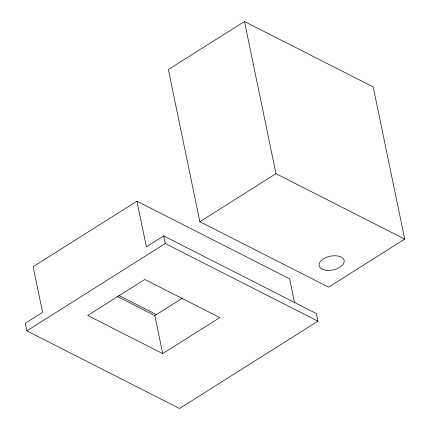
<?xml version="1.0" encoding="UTF-8"?>
<svg xmlns="http://www.w3.org/2000/svg" width="430" height="430" viewBox="0 0 430 430"><rect width="100%" height="100%" fill="white"/><g stroke="black" fill="none" stroke-linecap="round" stroke-linejoin="round"><path stroke-width="0.64" d="M244.466 21.5L168.345 69.531L199.859 221.703L328.601 287.159L404.721 239.123L373.208 86.951L244.466 21.5L275.979 173.672L404.721 239.123M136.928 201.192L33.126 266.691L42.581 312.347L25.279 323.263L26.854 330.869L179.547 408.5L317.947 321.167L316.373 313.561L163.685 235.93L146.383 246.847L136.928 201.192L289.621 278.823L294.614 302.957M26.854 330.869L165.26 243.536L317.947 321.167M199.859 221.703L275.979 173.672M117.347 296.512L154.848 315.582L182.546 298.103M162.723 353.621L219.816 317.598L144.813 279.468L87.72 315.491L162.723 353.621L154.848 315.582M118.863 295.501L156.499 314.636M163.685 235.93L165.26 243.536M326.284 270.26A12.766 6.993 -11.7 0 0 344.167 260.677A12.766 6.993 -11.7 0 0 324.435 258.279A12.766 6.993 -11.7 0 0 326.284 270.26"/></g></svg>
